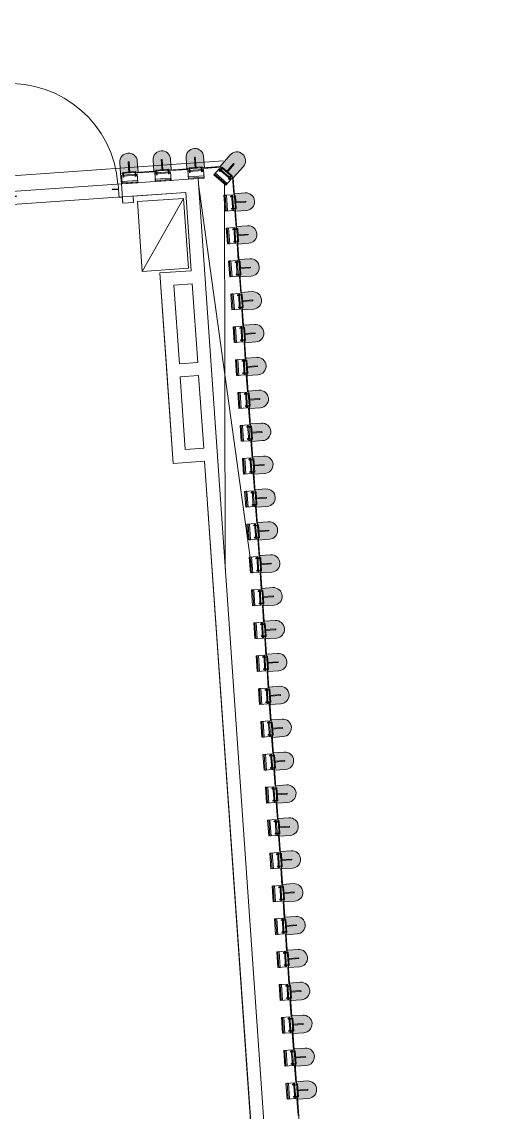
# Model space of a CAD drawing. Header units: millimetres. Extents: x 306 to 836129804, y -168137 to 818603917.
# Drawn here: x 833874285 to 833879721, y 818026476 to 818038925 of the extents above; entities that cross this region are included whole.
import ezdxf

# ---------------------------------------------------------------- set-up
doc = ezdxf.new("R2010")
doc.units = ezdxf.units.MM
doc.header["$LTSCALE"] = 3
for name, color, linetype, lineweight in [('A-010-M_LINE', 251, 'Continuous', 13), ('A-010-M_LINE-T', 251, 'Continuous', 13), ('A-200-M_WALL_INT', 251, 'Continuous', 13), ('A-214-M_CURT_WALL', 251, 'Continuous', 13), ('A-215-M_CURT_PANEL', 251, 'Continuous', 13), ('A-325-M_DOOR', 251, 'Continuous', 13), ('A-325-M_DOOR__FRAME', 251, 'Continuous', 13), ('A-770-ME_FFE_SA', 251, 'Continuous', 13), ('A-810-M_ROOMS', 251, 'Continuous', 13), ('Z-060-M_DETAIL', 253, 'Continuous', 5), ('Z-060-M_LINE_MEDIUM', 253, 'Continuous', 9)]:
    doc.layers.add(name, color=color, linetype=linetype, lineweight=lineweight)
doc.layers.add('UAJ-00XREF', color=7, linetype='Continuous')
doc.layers.get('A-770-ME_FFE_SA').off()

# ---------------------------------------------------------------- blocks, each defined once
blk = doc.blocks.new('ARC_DOOR_METAL_M10-FH-O - 1100x2100mm-38797441-0300')
at = {"layer": 'A-325-M_DOOR'}
blk.add_line((617, -75), (617, -1309), dxfattribs=at)
at = {"layer": 'A-325-M_DOOR__FRAME'}
for p, q in [((-657, 77), (-620, 77)), ((-620, 77), (-620, -15)), ((620, 77), (657, 77)), ((620, -15), (620, 77)), ((-620, -75), (-657, -75)), ((-620, -15), (-550, -15)), ((-620, -22), (-620, -75)), ((-550, -22), (-620, -22)), ((-550, -15), (-550, -22)), ((550, -15), (620, -15)), ((550, -22), (550, -15)), ((620, -22), (550, -22)), ((620, -75), (620, -22)), ((657, -75), (620, -75))]:
    blk.add_line(p, q, dxfattribs=at)
blk.add_arc((617, -75), 1234, 180, 270, dxfattribs=at)
blk = doc.blocks.new('ARC_CWP_PERFORATED METAL_STRAIGHT - ARC_CWP_PERFORATED METAL_STRAIGHT-40820299-0300')
at = {"layer": 'A-215-M_CURT_PANEL', "lineweight": 9}
for p, q in [((100, -5), (-100, -5)), ((-100, -5), (-100, -8)), ((-100, -8), (100, -8)), ((100, -5), (100, -8))]:
    blk.add_line(p, q, dxfattribs=at)
blk = doc.blocks.new('Circular Mullion - ARC_225mm CERAMIC MULLION-27539017-0300')
at = {"layer": 'Z-060-M_DETAIL', "lineweight": 9}
blk.add_hatch(color=256, dxfattribs=at).paths.add_polyline_path([(100, -125), (97, -151), (87, -175), (71, -196), (50, -212), (26, -222), (0, -225), (-26, -222), (-50, -212), (-71, -196), (-87, -175), (-97, -151), (-100, -125), (-100, 0), (100, 0)], flags=0)
at = {"layer": 'Z-060-M_DETAIL'}
for p, q in [((-90, 120), (90, 120)), ((-90, 21), (-90, 120)), ((90, 108), (-90, 108)), ((-90, 108), (-90, 93)), ((-90, 93), (90, 93)), ((90, 33), (-90, 33)), ((90, 21), (-90, 21)), ((-75, 45), (-65, 45)), ((-75, 0), (-75, 45)), ((-65, 45), (-65, 0)), ((65, 45), (75, 45)), ((65, 0), (65, 45)), ((75, 45), (75, 0)), ((90, 120), (90, 21)), ((90, 93), (90, 108)), ((-75, 0), (-75, -10)), ((-65, 0), (-75, 0)), ((-75, -10), (75, -10)), ((-5, -125), (-5, 0)), ((5, -125), (5, 0)), ((75, 0), (65, 0)), ((75, -10), (75, 0)), ((5, -125), (-5, -125))]:
    blk.add_line(p, q, dxfattribs=at)
at = {"layer": 'Z-060-M_LINE_MEDIUM'}
for p, q in [((100, 0), (-100, 0)), ((-100, 0), (-100, -125)), ((100, -125), (100, 0))]:
    blk.add_line(p, q, dxfattribs=at)
blk.add_arc((0, -125), 100, 180, 360, dxfattribs=at)
blk = doc.blocks.new('ARC_CWP_PERFORATED METAL_STRAIGHT - ARC_CWP_PERFORATED METAL_STRAIGHT-40820304-0300')
at = {"layer": 'A-215-M_CURT_PANEL', "lineweight": 9}
for p, q in [((95, -5), (-100, -5)), ((-100, -5), (-100, -8)), ((-100, -8), (98, -8))]:
    blk.add_line(p, q, dxfattribs=at)
blk = doc.blocks.new('ARC_CWP_PERFORATED METAL_STRAIGHT - ARC_CWP_PERFORATED METAL_STRAIGHT-V222-0300')
at = {"layer": 'A-215-M_CURT_PANEL', "lineweight": 9}
for p, q in [((-100, 5), (-100, 8)), ((-100, 8), (98, 8)), ((95, 5), (-100, 5))]:
    blk.add_line(p, q, dxfattribs=at)
blk = doc.blocks.new('ARC_CWP_PERFORATED METAL_STRAIGHT - ARC_CWP_PERFORATED METAL_STRAIGHT-39454097-0300')
at = {"layer": 'A-215-M_CURT_PANEL', "lineweight": 9}
for p, q in [((-98, 5), (-98, 8)), ((-98, 8), (98, 8)), ((98, 5), (-98, 5)), ((98, 5), (98, 8))]:
    blk.add_line(p, q, dxfattribs=at)
blk = doc.blocks.new('Circular Mullion - Perforated Mesh-26022574-0300')
at = {"layer": 'A-214-M_CURT_WALL'}
blk.add_hatch(color=256, dxfattribs=at).paths.add_polyline_path([(71, -246), (87, -225), (97, -197), (100, -175), (100, 0), (-100, 0), (-100, -175), (-97, -201), (-87, -225), (-71, -246), (-50, -262), (-26, -272), (0, -275), (26, -272), (50, -262)], flags=0)
at = {"layer": 'Z-060-M_DETAIL'}
for p, q in [((-100, 0), (-100, -175)), ((100, 0), (-100, 0)), ((-90, 120), (90, 120)), ((-90, 21), (-90, 120)), ((90, 108), (-90, 108)), ((-90, 108), (-90, 93)), ((-90, 93), (90, 93)), ((90, 33), (-90, 33)), ((90, 21), (-90, 21)), ((-75, 45), (-65, 45)), ((-75, 0), (-75, 45)), ((-65, 45), (-65, 0)), ((65, 45), (75, 45)), ((65, 0), (65, 45)), ((75, 45), (75, 0)), ((90, 120), (90, 21)), ((90, 93), (90, 108)), ((-75, 0), (-75, -10)), ((-65, 0), (-75, 0)), ((-75, -10), (75, -10)), ((-5, -125), (-5, 0)), ((5, -125), (5, 0)), ((75, 0), (65, 0)), ((75, -10), (75, 0)), ((100, -175), (100, 0)), ((5, -125), (-5, -125))]:
    blk.add_line(p, q, dxfattribs=at)
blk.add_arc((0, -175), 100, 180, 360, dxfattribs=at)
blk = doc.blocks.new('ARC_TFP_FS_HR_DISPLAY - ARC_TFP_FS_HR_800x500 _WIDE_-V284-0300')
at = {"layer": 'Z-060-M_DETAIL'}
for p, q in [((400, 30), (-400, 560)), ((400, 560), (-400, 560)), ((-400, 560), (-400, 30)), ((400, 30), (400, 560)), ((-400, 30), (400, 30))]:
    blk.add_line(p, q, dxfattribs=at)
blk = doc.blocks.new('3A35X-MAGP-P-MP-00')
at = {"layer": 'A-010-M_LINE'}
for p, q in [((834456058, 818037071), (834456664, 818032698)), ((834456357, 818037092), (834456365, 818032677))]:
    blk.add_line(p, q, dxfattribs=at)
at = {"layer": 'A-010-M_LINE-T'}
blk.add_line((834452575, 818037073), (834456340, 818037337), dxfattribs=at)
at = {"layer": 'A-200-M_WALL_INT'}
for p, q in [((834456053, 818037136), (834455177, 818037075)), ((834456053, 818037136), (834456880, 818025310)), ((834455192, 818036855), (834455177, 818037075)), ((834455914, 818036976), (834455187, 818036925)), ((834455315, 818036864), (834455310, 818036934)), ((834455976, 818036083), (834455914, 818036976)), ((834455192, 818036855), (834455315, 818036864)), ((834455617, 818036058), (834455976, 818036083)), ((834455769, 818033883), (834455617, 818036058)), ((834455987, 818035934), (834455777, 818035919)), ((834455777, 818035919), (834455840, 818035021)), ((834456050, 818035036), (834455987, 818035934)), ((834455840, 818035021), (834456050, 818035036)), ((834456060, 818034886), (834455851, 818034872)), ((834456118, 818034058), (834456060, 818034886)), ((834455851, 818034872), (834455908, 818034044)), ((834455908, 818034044), (834456118, 818034058)), ((834456128, 818033909), (834455769, 818033883)), ((834456716, 818025499), (834456128, 818033909))]:
    blk.add_line(p, q, dxfattribs=at)
at = {"layer": 'A-810-M_ROOMS', "flags": 128}
for points in [[(834452500, 818039750), (834452690, 818037021), (834453037, 818037045), (834453858, 818037102), (834453866, 818036983), (834455177, 818037075), (834455168, 818037194), (834456045, 818037255), (834456306, 818037274), (834456456, 818037142), (834457388, 818023816), (834457257, 818023665), (834455775, 818023562), (834456031, 818019898), (834465388, 818020552)], [(834456716, 818025499), (834456128, 818033909), (834455769, 818033883), (834455696, 818034936), (834455617, 818036058), (834455976, 818036083), (834455914, 818036976), (834455310, 818036934), (834455315, 818036864), (834455192, 818036855), (834455187, 818036925), (834453876, 818036834), (834453881, 818036764), (834453096, 818036709), (834453778, 818026953), (834453309, 818026920), (834447132, 818026488), (834447149, 818026248)]]:
    blk.add_lwpolyline(points, dxfattribs=at)
at = {"layer": 'A-214-M_CURT_WALL', "lineweight": 9, "extrusion": (0, 0, -1), "rotation": 176.0010914742286}
for p in [(-834455268, 818037201), (-834455647, 818037228), (-834456026, 818037254)]:
    blk.add_blockref('Circular Mullion - ARC_225mm CERAMIC MULLION-27539017-0300', p, dxfattribs=at)
at = {"layer": 'A-214-M_CURT_WALL', "extrusion": (0, 0, -1), "rotation": 221.0010914742284}
blk.add_blockref('Circular Mullion - Perforated Mesh-26022574-0300', (-834456381, 818037208), dxfattribs=at)
at = {"layer": 'A-214-M_CURT_WALL', "lineweight": 9, "rotation": 93.99890852577133}
for p in [(834456476, 818036863), (834456502, 818036488), (834456529, 818036112), (834456555, 818035736), (834456581, 818035361), (834456607, 818034985), (834456634, 818034610), (834456660, 818034234), (834456686, 818033859), (834456712, 818033483), (834456739, 818033108), (834456765, 818032732), (834456791, 818032357), (834456817, 818031981), (834456844, 818031606), (834456870, 818031230), (834456896, 818030855), (834456922, 818030479), (834456949, 818030104), (834456975, 818029728), (834457001, 818029353), (834457027, 818028977), (834457054, 818028602), (834457080, 818028226), (834457106, 818027851), (834457132, 818027475), (834457159, 818027100), (834457185, 818026724)]:
    blk.add_blockref('Circular Mullion - ARC_225mm CERAMIC MULLION-27539017-0300', p, dxfattribs=at)
at = {"layer": 'A-215-M_CURT_PANEL', "rotation": 3.998908525771384}
for name, p in [('ARC_CWP_PERFORATED METAL_STRAIGHT - ARC_CWP_PERFORATED METAL_STRAIGHT-40820304-0300', (834456216, 818037267)), ('ARC_CWP_PERFORATED METAL_STRAIGHT - ARC_CWP_PERFORATED METAL_STRAIGHT-40820299-0300', (834455458, 818037214)), ('ARC_CWP_PERFORATED METAL_STRAIGHT - ARC_CWP_PERFORATED METAL_STRAIGHT-40820299-0300', (834455837, 818037241))]:
    blk.add_blockref(name, p, dxfattribs=at)
at = {"layer": 'A-215-M_CURT_PANEL', "lineweight": 9, "rotation": 93.99890852577133}
for name, p in [('ARC_CWP_PERFORATED METAL_STRAIGHT - ARC_CWP_PERFORATED METAL_STRAIGHT-V222-0300', (834456463, 818037053)), ('ARC_CWP_PERFORATED METAL_STRAIGHT - ARC_CWP_PERFORATED METAL_STRAIGHT-39454097-0300', (834456489, 818036675)), ('ARC_CWP_PERFORATED METAL_STRAIGHT - ARC_CWP_PERFORATED METAL_STRAIGHT-39454097-0300', (834456515, 818036300)), ('ARC_CWP_PERFORATED METAL_STRAIGHT - ARC_CWP_PERFORATED METAL_STRAIGHT-39454097-0300', (834456542, 818035924)), ('ARC_CWP_PERFORATED METAL_STRAIGHT - ARC_CWP_PERFORATED METAL_STRAIGHT-39454097-0300', (834456568, 818035549)), ('ARC_CWP_PERFORATED METAL_STRAIGHT - ARC_CWP_PERFORATED METAL_STRAIGHT-39454097-0300', (834456594, 818035173)), ('ARC_CWP_PERFORATED METAL_STRAIGHT - ARC_CWP_PERFORATED METAL_STRAIGHT-39454097-0300', (834456620, 818034798)), ('ARC_CWP_PERFORATED METAL_STRAIGHT - ARC_CWP_PERFORATED METAL_STRAIGHT-39454097-0300', (834456647, 818034422)), ('ARC_CWP_PERFORATED METAL_STRAIGHT - ARC_CWP_PERFORATED METAL_STRAIGHT-39454097-0300', (834456673, 818034047)), ('ARC_CWP_PERFORATED METAL_STRAIGHT - ARC_CWP_PERFORATED METAL_STRAIGHT-39454097-0300', (834456699, 818033671)), ('ARC_CWP_PERFORATED METAL_STRAIGHT - ARC_CWP_PERFORATED METAL_STRAIGHT-39454097-0300', (834456725, 818033296)), ('ARC_CWP_PERFORATED METAL_STRAIGHT - ARC_CWP_PERFORATED METAL_STRAIGHT-39454097-0300', (834456752, 818032920)), ('ARC_CWP_PERFORATED METAL_STRAIGHT - ARC_CWP_PERFORATED METAL_STRAIGHT-39454097-0300', (834456778, 818032545)), ('ARC_CWP_PERFORATED METAL_STRAIGHT - ARC_CWP_PERFORATED METAL_STRAIGHT-39454097-0300', (834456804, 818032169)), ('ARC_CWP_PERFORATED METAL_STRAIGHT - ARC_CWP_PERFORATED METAL_STRAIGHT-39454097-0300', (834456830, 818031794)), ('ARC_CWP_PERFORATED METAL_STRAIGHT - ARC_CWP_PERFORATED METAL_STRAIGHT-39454097-0300', (834456857, 818031418)), ('ARC_CWP_PERFORATED METAL_STRAIGHT - ARC_CWP_PERFORATED METAL_STRAIGHT-39454097-0300', (834456883, 818031043)), ('ARC_CWP_PERFORATED METAL_STRAIGHT - ARC_CWP_PERFORATED METAL_STRAIGHT-39454097-0300', (834456909, 818030667)), ('ARC_CWP_PERFORATED METAL_STRAIGHT - ARC_CWP_PERFORATED METAL_STRAIGHT-39454097-0300', (834456935, 818030291)), ('ARC_CWP_PERFORATED METAL_STRAIGHT - ARC_CWP_PERFORATED METAL_STRAIGHT-39454097-0300', (834456962, 818029916)), ('ARC_CWP_PERFORATED METAL_STRAIGHT - ARC_CWP_PERFORATED METAL_STRAIGHT-39454097-0300', (834456988, 818029540)), ('ARC_CWP_PERFORATED METAL_STRAIGHT - ARC_CWP_PERFORATED METAL_STRAIGHT-39454097-0300', (834457014, 818029165)), ('ARC_CWP_PERFORATED METAL_STRAIGHT - ARC_CWP_PERFORATED METAL_STRAIGHT-39454097-0300', (834457040, 818028789)), ('ARC_CWP_PERFORATED METAL_STRAIGHT - ARC_CWP_PERFORATED METAL_STRAIGHT-39454097-0300', (834457067, 818028414)), ('ARC_CWP_PERFORATED METAL_STRAIGHT - ARC_CWP_PERFORATED METAL_STRAIGHT-39454097-0300', (834457093, 818028038)), ('ARC_CWP_PERFORATED METAL_STRAIGHT - ARC_CWP_PERFORATED METAL_STRAIGHT-39454097-0300', (834457119, 818027663)), ('ARC_CWP_PERFORATED METAL_STRAIGHT - ARC_CWP_PERFORATED METAL_STRAIGHT-39454097-0300', (834457145, 818027287)), ('ARC_CWP_PERFORATED METAL_STRAIGHT - ARC_CWP_PERFORATED METAL_STRAIGHT-39454097-0300', (834457172, 818026912)), ('ARC_CWP_PERFORATED METAL_STRAIGHT - ARC_CWP_PERFORATED METAL_STRAIGHT-39454097-0300', (834457198, 818026536))]:
    blk.add_blockref(name, p, dxfattribs=at)
at = {"layer": 'A-325-M_DOOR', "rotation": 183.9989085257713}
blk.add_blockref('ARC_DOOR_METAL_M10-FH-O - 1100x2100mm-38797441-0300', (834454526, 818036954), dxfattribs=at)
at = {"layer": 'A-770-ME_FFE_SA', "rotation": 93.99890852577134}
blk.add_blockref('ARC_TFP_FS_HR_DISPLAY - ARC_TFP_FS_HR_800x500 _WIDE_-V284-0300', (834455946, 818036512), dxfattribs=at)

msp = doc.modelspace()

# ---------------------------------------------------------------- block references
at = {"layer": 'UAJ-00XREF', "ltscale": 0.5}
msp.add_blockref('3A35X-MAGP-P-MP-00', (-579753, 0), dxfattribs=at)

doc.saveas('drawing.dxf')
